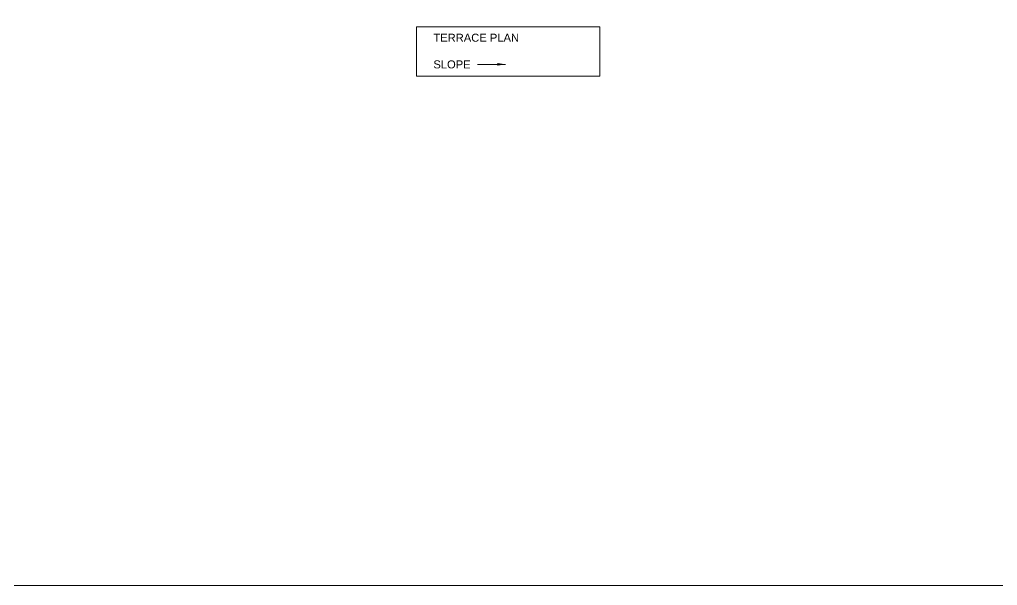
# Model space of a CAD drawing. Header units: millimetres. Extents: x 1898 to 3725, y 783 to 1532.
# Drawn here: x 2823.4 to 2945.6, y 1182.1 to 1252.8 of the extents above; entities that cross this region are included whole.
import ezdxf

# ---------------------------------------------------------------- set-up
doc = ezdxf.new("R2010")
doc.units = ezdxf.units.MM
for name, color, linetype, lineweight in [('DIM', 6, 'Continuous', 18), ('SLOPE', 232, 'Continuous', 13), ('TEXT', 7, 'Continuous', 15), ('Window-Wall', 7, 'Continuous', 18)]:
    doc.layers.add(name, color=color, linetype=linetype, lineweight=lineweight)
doc.styles.add('DIM', font='arial.ttf', dxfattribs={"height": 0.5})
doc.styles.add('L120', font='arial.ttf', dxfattribs={"height": 0.6})
doc.dimstyles.new('DIM', dxfattribs={"dimtxt": 0.5, "dimasz": 0.5, "dimexe": 0.02, "dimexo": 0, "dimgap": 0.1, "dimtad": 0, "dimdec": 3, "dimzin": 0, "dimdsep": 46, "dimtxsty": 'DIM', "dimcen": 0, "dimclrd": 251, "dimclre": 256, "dimclrt": 7, "dimadec": 0, "dimazin": 0, "dimtfac": 1, "dimtdec": 3, "dimtofl": 0, "dimtmove": 0, "dimatfit": 3, "dimfxl": 0, "dimtolj": 1, "dimtzin": 0, "dimlwd": -1, "dimlwe": -1, "dimarcsym": 0})

msp = doc.modelspace()

# ---------------------------------------------------------------- linework, layer by layer
at = {"layer": 'DIM', "linetype": 'Continuous'}
msp.add_lwpolyline([(2246.9181, 1328.2075), (3090.9806, 1328.2075), (3090.9806, 1182.0657), (2246.9181, 1182.0657)], close=True, dxfattribs=at)
at = {"layer": 'Window-Wall'}
msp.add_lwpolyline([(2872.9874, 1251.9078), (2895.9078, 1251.9078), (2895.9078, 1245.7197), (2872.9874, 1245.7197)], close=True, dxfattribs=at)

# ---------------------------------------------------------------- texts
at = {"layer": 'TEXT', "lineweight": 30, "insert": (2875.0939, 1251.0341), "char_height": 1, "width": 21.874588, "attachment_point": 1, "style": 'L120'}
msp.add_mtext('TERRACE PLAN\\P\\PSLOPE ', dxfattribs=at)

# ---------------------------------------------------------------- leaders
at = {"layer": 'SLOPE'}
msp.add_leader([(2884.1069, 1247.2055), (2880.5995, 1247.2055)], dimstyle='DIM', override={"dimasz": 1, "dimgap": 0.1, "dimtad": 0, "dimclrd": 256}, dxfattribs=at)

doc.saveas('drawing.dxf')
